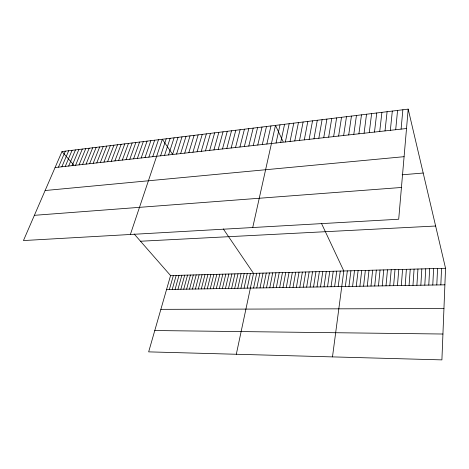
<?xml version="1.0" encoding="UTF-8"?>
<svg xmlns="http://www.w3.org/2000/svg" width="469" height="469" viewBox="0 0 469 469"><rect width="100%" height="100%" fill="white"/><g stroke="black" fill="none" stroke-linecap="round" stroke-linejoin="round"><path stroke-width="0.7" d="M408.188 109.119L398.703 219.234L23.45 240.562L62.002 151.557L408.188 109.119L445.55 268.28L441.904 359.881L148.655 351.867L170.564 275.561L134.152 233.972M440.837 284.894L441.552 268.385M436.797 284.964L437.571 268.491M432.781 285.029L433.614 268.596M428.777 285.093L429.668 268.702M424.797 285.164L425.746 268.801M420.84 285.228L421.836 268.907M416.894 285.299L417.949 269.007M412.972 285.363L414.08 269.112M409.068 285.428L410.228 269.212M405.175 285.492L406.394 269.317M401.306 285.557L402.578 269.417M397.454 285.621L398.779 269.517M393.62 285.685L394.998 269.616M389.803 285.75L391.228 269.716M386.005 285.814L387.482 269.816M401.089 129.122L402.865 109.775M382.223 285.879L383.753 269.915M395.695 129.72L397.571 110.42M378.46 285.943L380.037 270.015M390.343 130.318L392.319 111.065M374.713 286.002L376.343 270.109M370.985 286.067L372.662 270.208M385.02 130.91L387.095 111.704M367.274 286.131L368.997 270.308M379.732 131.496L381.907 112.343M363.575 286.19L365.351 270.402M359.899 286.254L361.716 270.502M374.479 132.076L376.748 112.976M356.235 286.313L358.105 270.595M352.588 286.377L354.505 270.689M348.959 286.436L350.923 270.783M369.255 132.657L371.624 113.604M345.348 286.495L347.353 270.877M364.073 133.231L366.529 114.225M332.486 356.891L343.806 270.971L321.423 223.291M338.172 286.618L340.265 271.064M358.914 133.806L361.47 114.846M334.608 286.676L336.748 271.158M353.796 134.374L356.44 115.462M331.055 286.735L333.242 271.252M348.707 134.937L351.445 116.078M327.526 286.793L329.754 271.346M324.009 286.852L326.277 271.44M320.503 286.911L322.824 271.528M343.648 135.5L346.474 116.687M317.021 286.969L319.377 271.621M338.624 136.057L341.538 117.291M313.55 287.028L315.948 271.709M333.629 136.614L336.631 117.895M310.091 287.087L312.536 271.803M306.65 287.145L309.135 271.891M303.226 287.204L305.753 271.979M328.663 137.165L331.753 118.487M299.814 287.263L302.382 272.073M323.733 137.71L326.905 119.085M296.42 287.315L299.029 272.161M318.832 138.255L322.092 119.677M293.037 287.374L295.687 272.249M289.672 287.433L292.357 272.337M286.319 287.485L289.045 272.425M313.96 138.801L317.302 120.263M309.118 139.334L312.542 120.844M282.983 287.544L285.75 272.512M279.659 287.597L282.467 272.6M304.311 139.868L307.811 121.424M276.352 287.655L279.196 272.682M273.058 287.708L275.936 272.77M299.527 140.401L303.109 121.999M269.781 287.767L272.694 272.858M266.509 287.819L269.464 272.94M294.772 140.929L298.436 122.573M263.261 287.872L266.251 273.028M260.019 287.931L263.05 273.11M290.053 141.45L293.787 123.142M256.795 287.984L259.861 273.198M285.357 141.972L289.168 123.71M253.588 288.036L256.684 273.28M236.306 354.259L253.524 273.363L223.285 228.89M280.691 142.494L284.577 124.273M247.227 288.142L250.393 273.45M244.073 288.195L247.28 273.533M276.048 143.01L280.016 124.83M240.937 288.247L244.179 273.615M252.727 227.529L275.479 125.387L283.17 141.773M237.812 288.3L241.084 273.697M234.705 288.353L238.012 273.779M266.855 144.03L270.965 125.938M231.604 288.406L234.946 273.855M262.3 144.534L266.486 126.489M228.52 288.458L231.891 273.937M225.448 288.511L228.854 274.019M257.768 145.038L262.024 127.035M222.388 288.558L225.824 274.101M253.266 145.537L257.592 127.58M219.34 288.611L222.81 274.177M216.309 288.664L219.809 274.259M213.284 288.711L216.819 274.336M248.793 146.035L253.19 128.119M244.343 146.527L248.805 128.658M210.276 288.763L213.841 274.418M207.28 288.816L210.874 274.494M239.923 147.02L244.449 129.192M204.291 288.863L207.919 274.57M201.318 288.916L204.976 274.652M235.526 147.506L240.122 129.72M198.358 288.963L202.045 274.728M195.409 289.015L199.126 274.805M231.153 147.993L235.813 130.247M192.472 289.062L196.218 274.881M226.808 148.474L231.534 130.775M189.546 289.109L193.322 274.957M186.633 289.162L190.437 275.033M183.731 289.209L187.565 275.11M222.488 148.954L227.277 131.297M180.841 289.256L184.704 275.186M218.196 149.435L223.045 131.812M177.962 289.309L181.855 275.262M213.923 149.904L218.841 132.328M175.095 289.355L179.011 275.338M172.24 289.402L176.186 275.414M169.397 289.449L173.366 275.491M209.678 150.379L214.655 132.844M205.457 150.848L210.493 133.354M201.26 151.311L206.36 133.858M197.086 151.774L202.245 134.363M192.935 152.237L198.153 134.867M188.814 152.695L194.084 135.365M184.71 153.152L190.039 135.858M180.629 153.603L186.017 136.356M176.573 154.055L182.019 136.842M172.539 154.5L178.038 137.329M168.529 154.946L174.081 137.816M164.543 155.391L170.147 138.296M160.574 155.831L166.237 138.777M130.376 234.482L162.344 139.258L172.44 154.102M152.736 156.699L158.499 139.727M148.861 157.133L154.67 140.196M145.009 157.561L150.871 140.659M141.175 157.983L147.084 141.128M137.364 158.411L143.321 141.585M133.571 158.827L139.58 142.048M129.802 159.249L135.858 142.5M126.05 159.665L132.152 142.957M122.321 160.081L128.465 143.408M118.61 160.492L124.801 143.854M114.917 160.902L121.16 144.305M111.247 161.307L117.531 144.745M107.594 161.711L113.926 145.191M103.966 162.116L110.338 145.63M100.354 162.52L106.768 146.07M96.761 162.919L103.215 146.504M93.184 163.312L99.686 146.938M89.626 163.71L96.168 147.366M86.091 164.103L92.674 147.794M82.573 164.49L89.192 148.222M79.073 164.883L85.733 148.644M75.591 165.27L82.292 149.066M72.126 165.651L78.868 149.488M68.679 166.038L75.462 149.904M65.255 166.419L72.068 150.32M61.844 166.794L68.697 150.737M58.449 167.169L65.343 151.147M55.072 167.544L406.517 128.518M45.124 190.52L404.09 156.681M402.144 174.79L423.19 173.032M34.384 215.318L401.441 187.471M140.518 241.242L435.631 226.017M170.564 275.561L445.55 268.28M166.559 289.496L444.893 284.824M160.867 309.341L443.944 308.532M154.782 330.534L442.929 334.022M62.002 151.557L73.844 165.076"/></g></svg>
